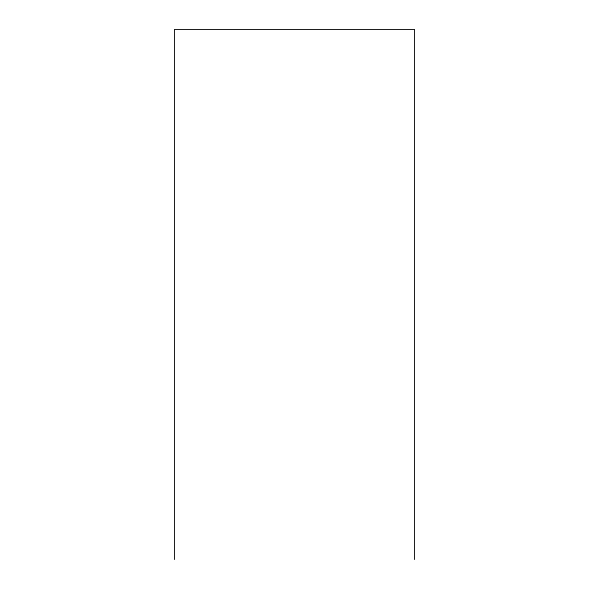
<?xml version="1.0" encoding="UTF-8"?>
<svg xmlns="http://www.w3.org/2000/svg" width="589" height="589" viewBox="0 0 589 589"><rect width="100%" height="100%" fill="white"/><g stroke="black" fill="none" stroke-linecap="round" stroke-linejoin="round"><path stroke-width="0.88" d="M414.553 559.55L414.553 29.45L174.447 29.45L174.447 559.55"/></g></svg>
